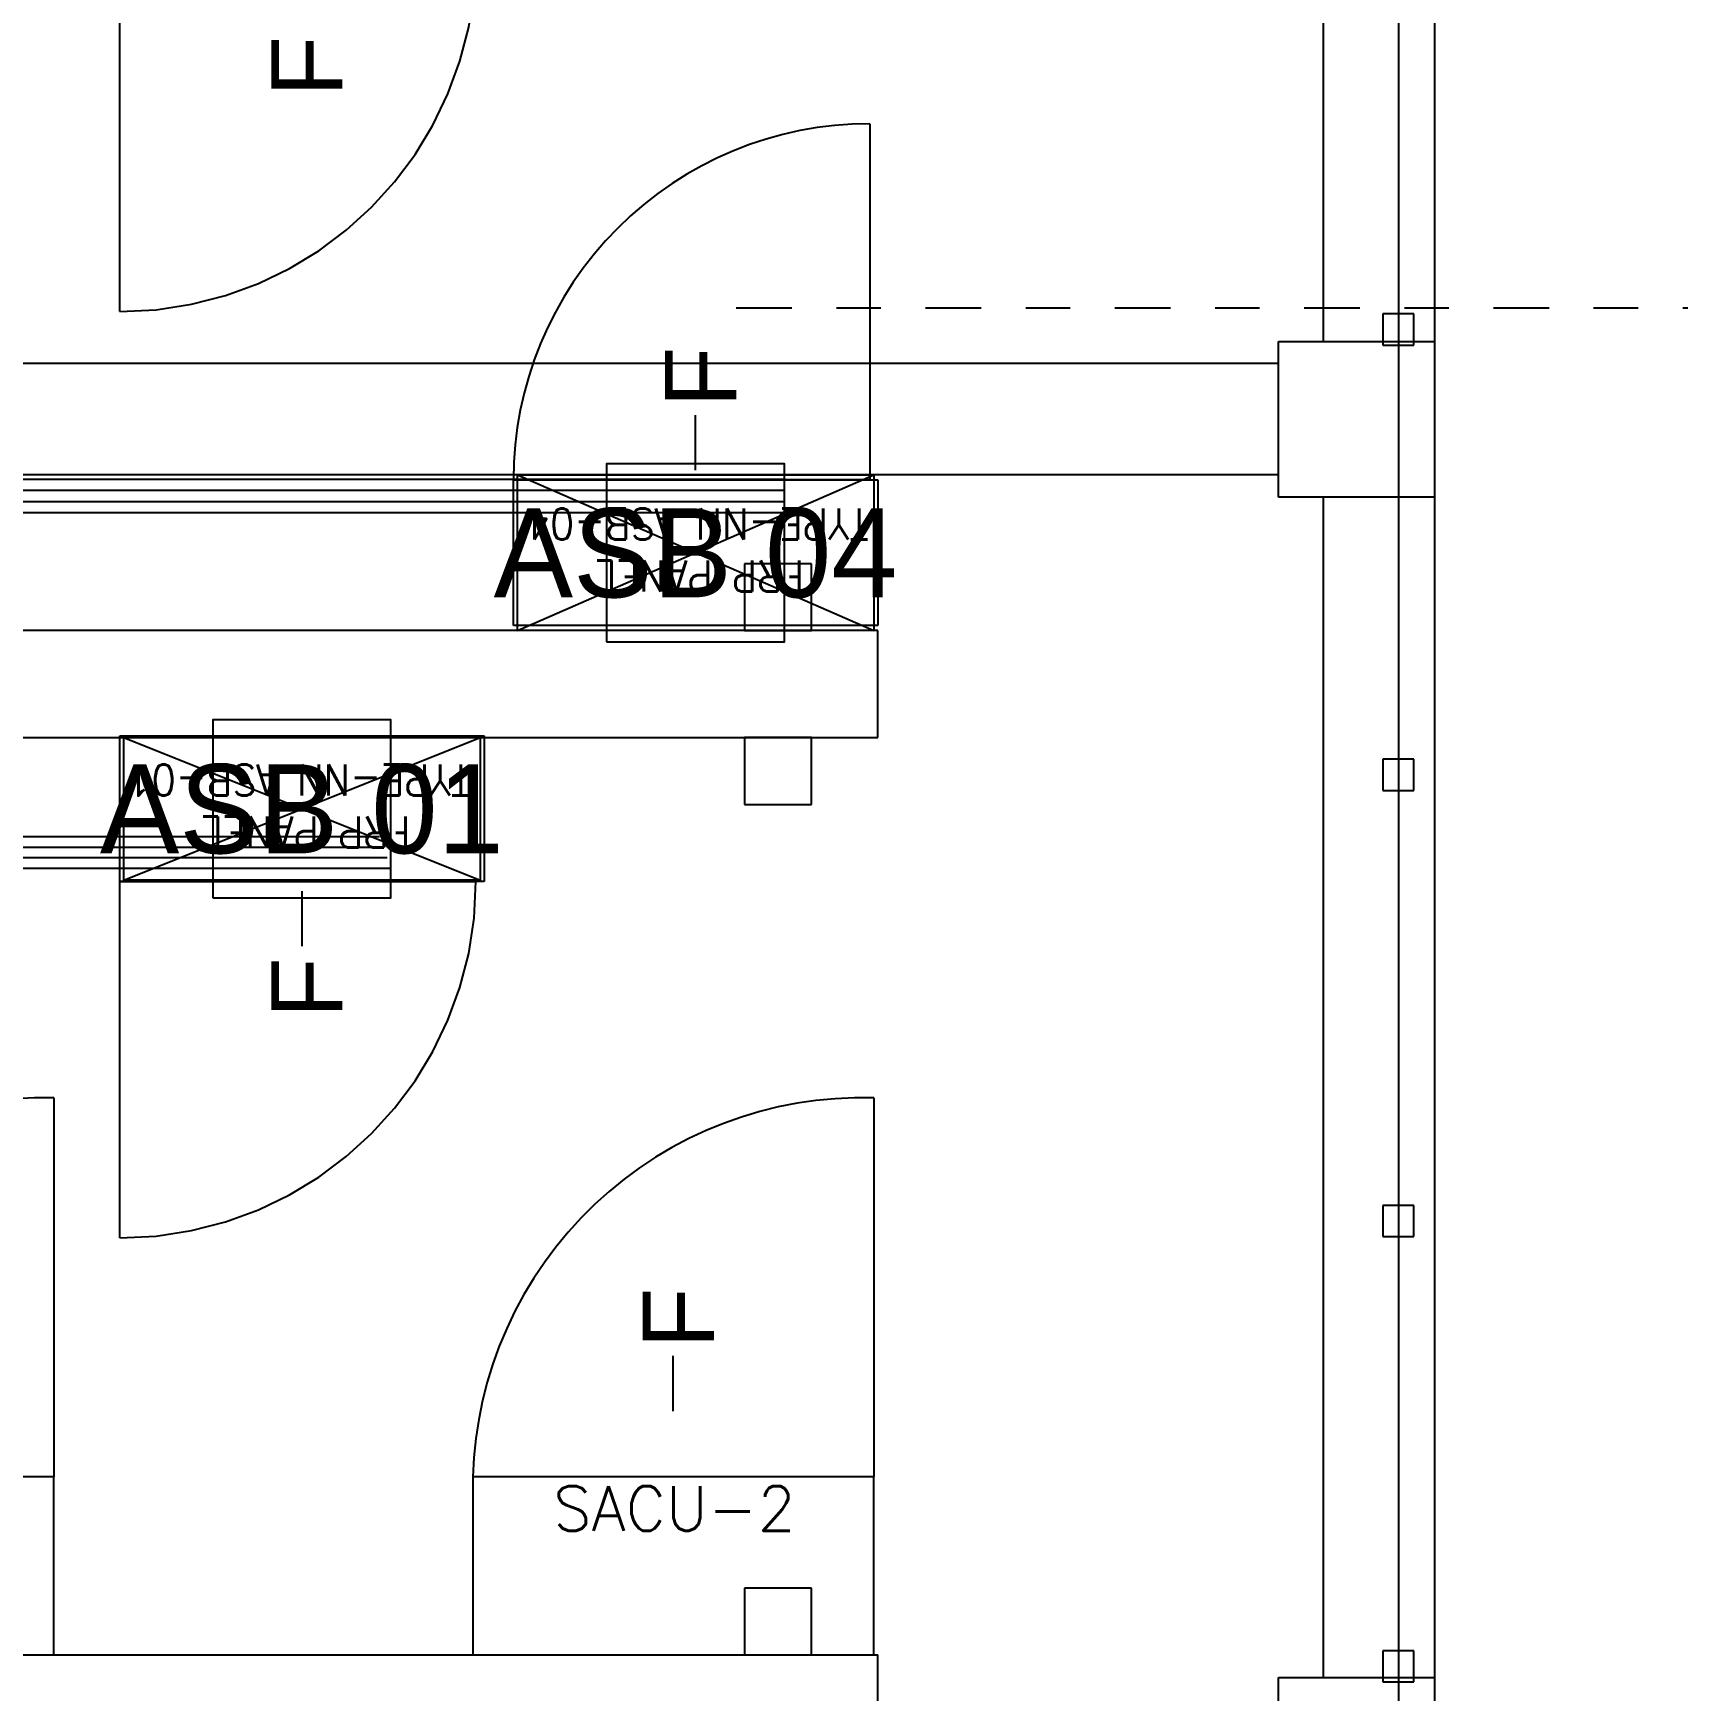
# Model space of a CAD drawing. Header units: metres. Extents: x 529746 to 530334, y 2675217 to 2675499.
# Drawn here: x 530003.929 to 530007.622, y 2675306.573 to 2675310.295 of the extents above; entities that cross this region are included whole.
import ezdxf
from ezdxf.enums import TextEntityAlignment as Align

# ---------------------------------------------------------------- set-up
doc = ezdxf.new("R2010")
doc.units = ezdxf.units.M
for name, pattern in [('CENTER', [2, 1.25, -0.25, 0.25, -0.25]), ('DASHED', [0.75, 0.5, -0.25]), ('HIDDEN', [0.375, 0.25, -0.125]), ('PHANTOM', [63.5, 31.75, -6.35, 6.35, -6.35, 6.35, -6.35])]:
    doc.linetypes.add(name, pattern=pattern)
for name, color, linetype in [('1', 5, 'Continuous'), ('IDT', 7, 'Continuous'), ('LT Cable(AG) INV to LT Panel BL-05', 2, 'Continuous')]:
    doc.layers.add(name, color=color, linetype=linetype)
doc.styles.add('Arial', font='arial.ttf')
doc.styles.add('RomanS', font='romans.shx')
doc.styles.get("Standard").update_dxf_attribs({"font": 'Adani Regular.ttf'})

# ---------------------------------------------------------------- blocks, each defined once
blk = doc.blocks.new('ASB')
at = {"layer": '1', "color": 5}
blk.add_lwpolyline([(-0.2, -0.2), (0.2, -0.2), (0.2, 0.2), (-0.2, 0.2)], close=True, dxfattribs=at)
at = {"layer": '1', "color": 7}
blk.add_attdef('ID', text='', height=0.2, dxfattribs=at).set_placement((0, 0), align=Align.MIDDLE_CENTER)
blk = doc.blocks.new('IDT')
at = {"layer": 'IDT', "color": 8, "linetype": 'PHANTOM', "ltscale": 0.25}
blk.add_line((25.6331, 9.1603), (25.6331, 16.0353), dxfattribs=at)
at = {"layer": 'IDT', "color": 8}
for p, q in [((25.552, 15.0601), (25.552, 15.4101)), ((25.902, 15.4101), (25.902, 15.0601)), ((25.902, 15.0601), (25.552, 15.0601)), ((25.552, 12.4101), (25.552, 15.0601)), ((25.5981, 15.0703), (25.5981, 15.0003)), ((25.6681, 15.0703), (25.5981, 15.0703)), ((25.6681, 15.0003), (25.6681, 15.0703)), ((25.802, 12.4101), (25.802, 15.0601)), ((32.6992, 15.0097), (26.802, 15.0097)), ((26.951, 15.0097), (26.951, 14.8597)), ((27.101, 15.0097), (26.951, 15.0097)), ((27.101, 14.8597), (27.101, 15.0097)), ((25.5981, 15.0003), (25.6681, 15.0003)), ((26.951, 14.8597), (27.101, 14.8597)), ((25.5981, 14.0703), (25.5981, 14.0003)), ((25.6681, 14.0703), (25.5981, 14.0703)), ((25.6681, 14.0003), (25.6681, 14.0703)), ((25.5981, 14.0003), (25.6681, 14.0003)), ((27.686, 13.2732), (28.504, 13.2732)), ((27.686, 12.9462), (27.686, 13.2732)), ((27.695, 12.9497), (27.695, 13.2697)), ((27.695, 13.2697), (28.495, 13.2697)), ((28.495, 13.2697), (27.695, 12.9497)), ((28.495, 12.9497), (27.695, 13.2697)), ((28.495, 13.2697), (28.495, 12.9497)), ((28.504, 13.2732), (28.504, 12.9462)), ((25.5981, 13.0685), (25.5981, 12.9985)), ((25.6681, 13.0685), (25.5981, 13.0685)), ((25.6681, 12.9985), (25.6681, 13.0685)), ((26.951, 13.0997), (26.951, 12.9497)), ((27.101, 13.0997), (26.951, 13.0997)), ((27.101, 12.9497), (27.101, 13.0997)), ((25.5981, 12.9985), (25.6681, 12.9985)), ((32.6992, 12.9497), (26.802, 12.9497)), ((26.951, 12.9497), (27.101, 12.9497)), ((28.504, 12.9462), (27.686, 12.9462)), ((28.495, 12.9497), (27.695, 12.9497)), ((26.802, 12.7097), (32.6992, 12.7097)), ((26.802, 12.6984), (27.62, 12.6984)), ((26.802, 12.3714), (26.802, 12.6984)), ((26.811, 12.3601), (26.811, 12.7097)), ((26.811, 12.7097), (27.611, 12.7097)), ((27.611, 12.7097), (26.811, 12.3601)), ((27.611, 12.3601), (26.811, 12.7097)), ((26.951, 12.7097), (26.951, 12.5597)), ((27.101, 12.7097), (26.951, 12.7097)), ((27.101, 12.5597), (27.101, 12.7097)), ((27.611, 12.7097), (27.611, 12.3601)), ((27.62, 12.6984), (27.62, 12.3714)), ((26.951, 12.5597), (27.101, 12.5597)), ((25.552, 12.0601), (25.552, 12.4101)), ((25.552, 12.4101), (25.902, 12.4101)), ((25.902, 12.4101), (25.902, 12.0601)), ((25.902, 12.3601), (29.552, 12.3601)), ((27.62, 12.3714), (26.802, 12.3714)), ((27.611, 12.3601), (26.811, 12.3601)), ((25.902, 12.1101), (29.552, 12.1101)), ((25.902, 12.0601), (25.552, 12.0601)), ((25.552, 9.4101), (25.552, 12.0601)), ((25.5981, 12.0685), (25.5981, 11.9985)), ((25.6681, 12.0685), (25.5981, 12.0685)), ((25.6681, 11.9985), (25.6681, 12.0685)), ((25.802, 9.4101), (25.802, 12.0601)), ((25.5981, 11.9985), (25.6681, 11.9985))]:
    blk.add_line(p, q, dxfattribs=at)
at = {"layer": 'IDT', "color": 8, "linetype": 'HIDDEN', "ltscale": 2.5}
for p, q in [((26.802, 15.2497), (26.802, 15.0097)), ((26.802, 12.9497), (26.802, 12.7097))]:
    blk.add_line(p, q, dxfattribs=at)
at = {"layer": 'IDT', "color": 7}
for p, q in [((27.711, 15.0097), (26.811, 15.0097)), ((26.811, 15.0097), (26.811, 14.6097)), ((27.711, 14.6097), (27.711, 15.0097)), ((29.552, 15.0097), (28.652, 15.0097)), ((28.652, 15.0097), (28.652, 14.6097)), ((26.811, 14.6097), (27.711, 14.6097)), ((28.652, 14.6097), (29.552, 14.6097)), ((27.261, 14.4621), (27.261, 14.4109)), ((27.261, 14.4109), (27.261, 14.3384)), ((28.095, 13.3458), (28.095, 13.4183)), ((28.095, 13.2947), (28.095, 13.3458)), ((27.686, 13.2732), (28.504, 13.2732)), ((27.686, 12.9462), (27.686, 13.2732)), ((28.504, 13.2732), (28.504, 12.9462)), ((28.504, 12.9462), (27.686, 12.9462)), ((26.802, 12.6984), (27.62, 12.6984)), ((26.802, 12.3714), (26.802, 12.6984)), ((27.62, 12.6984), (27.62, 12.3714)), ((27.62, 12.3714), (26.802, 12.3714)), ((27.211, 12.3497), (27.211, 12.2985)), ((27.211, 12.2985), (27.211, 12.226))]:
    blk.add_line(p, q, dxfattribs=at)
at = {"layer": 'IDT', "color": 8, "linetype": 'DASHED', "ltscale": 5}
for p, q in [((26.811, 13.7589), (26.811, 14.6097)), ((26.811, 14.6097), (27.711, 14.6097)), ((28.652, 13.7589), (28.652, 14.6097)), ((28.652, 14.6097), (29.552, 14.6097)), ((28.504, 14.0732), (28.504, 13.2732)), ((28.4602, 13.2732), (27.704, 13.2732)), ((28.504, 13.2732), (28.4602, 13.2732)), ((26.82, 11.5714), (26.82, 12.3714)), ((26.82, 12.3714), (26.8639, 12.3714)), ((26.8639, 12.3714), (27.62, 12.3714)), ((28.504, 11.9932), (28.504, 11.1932))]:
    blk.add_line(p, q, dxfattribs=at)
at = {"layer": 'IDT', "color": 8, "linetype": 'CENTER', "ltscale": 0.1}
blk.add_line((12.5447, 11.9854), (27.1642, 11.9854), dxfattribs=at)
at = {"layer": 'IDT', "color": 8, "linetype": 'DASHED', "ltscale": 5}
for centre, radius, start, end in [((26.8361, 14.6339), 0.8753, 268.3615, 358.4192), ((28.6771, 14.6339), 0.8753, 268.3615, 358.4192), ((28.504, 13.2732), 0.8, 90, 180), ((26.82, 12.3714), 0.8, 270, 0), ((28.504, 11.1932), 0.8, 90, 180)]:
    blk.add_arc(centre, radius, start, end, dxfattribs=at)
at = {"layer": 'IDT', "color": 7, "ltscale": 0.1, "style": 'RomanS'}
blk.add_text('SACU-2', height=0.1, rotation=180, dxfattribs=at).set_placement((27.5305, 14.7306))
at = {"layer": 'IDT', "color": 7, "style": 'Arial'}
for p in [(27.1698, 14.3212), (28.0038, 13.5801), (27.1198, 12.2089), (28.0038, 11.511)]:
    blk.add_text('F', height=0.16, rotation=270, dxfattribs=at).set_placement(p)
at = {"layer": 'IDT', "color": 7, "style": 'RomanS', "width": 0.9}
for s, p in [('FRP PANEL', (27.8518, 13.1269)), ('TYPE-NN ASB-01', (27.7167, 13.0102)), ('FRP PANEL', (26.9678, 12.5521)), ('TYPE-NN ASB-04', (26.8222, 12.4354))]:
    blk.add_text(s, height=0.07, dxfattribs=at).set_placement(p)

msp = doc.modelspace()

# ---------------------------------------------------------------- linework, layer by layer
at = {"layer": 'LT Cable(AG) INV to LT Panel BL-05'}
for points in [[(530005.6163, 2675309.2677), (530000.0779, 2675309.2677, -0.128147), (529999.6387, 2675309.3822), (529998.4927, 2675310.0229, 0.128147), (529998.0535, 2675310.1374), (529991.6188, 2675310.1374, 0.414214), (529990.7188, 2675309.2374), (529990.7188, 2675290.8475, 0.003782), (529990.7189, 2675290.8339), (529990.7387, 2675289.5257, -0.003782), (529990.7388, 2675289.5121), (529990.7388, 2675288.9997), (529976.6868, 2675288.9997, -0.414214), (529975.7868, 2675289.8997), (529975.7868, 2675310.5997, 0.414214), (529974.8868, 2675311.4997), (529818.1136, 2675311.4997, -0.414214), (529817.2136, 2675312.3997), (529817.2136, 2675312.6898)], [(530005.6163, 2675309.2927), (530000.0779, 2675309.2927, -0.128147), (529999.6387, 2675309.4072), (529998.4927, 2675310.0479, 0.128147), (529998.0535, 2675310.1624), (529991.5938, 2675310.1624, 0.414214), (529990.6938, 2675309.2624), (529990.6938, 2675290.8473, 0.003782), (529990.6939, 2675290.8337), (529990.7137, 2675289.5255, -0.003782), (529990.7138, 2675289.5119), (529990.7138, 2675289.0247), (529976.7118, 2675289.0247, -0.414214), (529975.8118, 2675289.9247), (529975.8118, 2675310.6247, 0.414214), (529974.9118, 2675311.5247), (529882.8976, 2675311.5247, -0.414214), (529881.9976, 2675312.4247), (529881.9976, 2675312.6898)], [(530005.6163, 2675309.2177), (530000.0779, 2675309.2177, -0.128147), (529999.6387, 2675309.3322), (529998.4927, 2675309.9729, 0.128147), (529998.0535, 2675310.0874), (529991.6688, 2675310.0874, 0.414214), (529990.7688, 2675309.1874), (529990.7688, 2675290.8479, 0.003782), (529990.7689, 2675290.8343), (529990.7887, 2675289.5261, -0.003782), (529990.7888, 2675289.5124), (529990.7888, 2675288.9497), (529818.1136, 2675288.9497, -0.414214), (529817.2136, 2675289.8497), (529817.2136, 2675290.1898)], [(530005.6163, 2675309.2427), (530000.0779, 2675309.2427, -0.128147), (529999.6387, 2675309.3572), (529998.4927, 2675309.9979, 0.128147), (529998.0535, 2675310.1124), (529991.6438, 2675310.1124, 0.414214), (529990.7438, 2675309.2124), (529990.7438, 2675290.8477, 0.003782), (529990.7439, 2675290.8341), (529990.7637, 2675289.5259, -0.003782), (529990.7638, 2675289.5122), (529990.7638, 2675288.9747), (529915.2896, 2675288.9747, -0.414214), (529914.3896, 2675289.8747), (529914.3896, 2675290.1898)]]:
    msp.add_lwpolyline(points, format="xyb", dxfattribs=at)
at = {"layer": 'LT Cable(AG) INV to LT Panel BL-05', "color": 5}
for points in [[(530004.707, 2675308.49), (530000.0432, 2675308.49, 0.07041), (529999.7935, 2675308.4546), (529998.523, 2675308.0877, -0.07041), (529998.2733, 2675308.0523), (529994.6313, 2675308.0523, 0.414214), (529993.7313, 2675307.1523), (529993.7313, 2675290.8827, 0.02076), (529993.7344, 2675290.8081), (529993.8382, 2675289.5608, -0.02076), (529993.8413, 2675289.4861), (529993.8413, 2675289.0372), (530043.1503, 2675289.0372, 0.414214), (530044.0503, 2675289.9372), (530044.0503, 2675310.6372, -0.414214), (530044.9503, 2675311.5372), (530298.817, 2675311.5372, 0.414214), (530299.717, 2675312.4372), (530299.717, 2675312.6898)], [(530004.7154, 2675308.4664), (530000.0516, 2675308.4664, 0.07041), (529999.8019, 2675308.4311), (529998.5264, 2675308.0627, -0.07041), (529998.2766, 2675308.0273), (529994.6563, 2675308.0273, 0.414214), (529993.7563, 2675307.1273), (529993.7563, 2675290.8837, 0.02076), (529993.7594, 2675290.8091), (529993.8632, 2675289.5618, -0.02076), (529993.8663, 2675289.4872), (529993.8663, 2675289.0622), (530043.1253, 2675289.0622, 0.414214), (530044.0253, 2675289.9622), (530044.0253, 2675310.6622, -0.414214), (530044.9253, 2675311.5622), (530234.033, 2675311.5622, 0.414214), (530234.933, 2675312.4622), (530234.933, 2675312.6898)], [(530004.7238, 2675308.4429), (530000.06, 2675308.4429, 0.07041), (529999.8103, 2675308.4076), (529998.5297, 2675308.0377, -0.07041), (529998.28, 2675308.0023), (529994.6813, 2675308.0023, 0.414214), (529993.7813, 2675307.1023), (529993.7813, 2675290.8848, 0.02076), (529993.7844, 2675290.8101), (529993.8882, 2675289.5628, -0.02076), (529993.8913, 2675289.4882), (529993.8913, 2675289.0872), (530043.1003, 2675289.0872, 0.414214), (530044.0003, 2675289.9872), (530044.0003, 2675310.6872, -0.414214), (530044.9003, 2675311.5872), (530169.249, 2675311.5872, 0.414214), (530170.149, 2675312.4872), (530170.149, 2675312.6898)], [(530004.7323, 2675308.4194), (530000.0684, 2675308.4194, 0.07041), (529999.8187, 2675308.384), (529998.5331, 2675308.0127, -0.07041), (529998.2833, 2675307.9773), (529994.7063, 2675307.9773, 0.414214), (529993.8063, 2675307.0773), (529993.8063, 2675290.8858, 0.02076), (529993.8094, 2675290.8112), (529993.9132, 2675289.5639, -0.02076), (529993.9163, 2675289.4892), (529993.9163, 2675289.1122), (530043.0753, 2675289.1122, 0.414214), (530043.9753, 2675290.0122), (530043.9753, 2675310.7122, -0.414214), (530044.8753, 2675311.6122), (530104.465, 2675311.6122, 0.414214), (530105.365, 2675312.5122), (530105.365, 2675312.6898)]]:
    msp.add_lwpolyline(points, format="xyb", dxfattribs=at)

# ---------------------------------------------------------------- block references
at = {"layer": '1'}
for p, values in [((530005.4163, 2675309.1281), {'ID': 'ASB 04'}), ((530004.5323, 2675308.5533), {'ID': 'ASB 01'})]:
    msp.add_blockref('ASB', p, dxfattribs=at).add_auto_attribs(values)
at = {"layer": 'IDT', "color": 8, "rotation": 180}
msp.add_blockref('IDT', (530032.6273, 2675321.663), dxfattribs=at)

doc.saveas('drawing.dxf')
